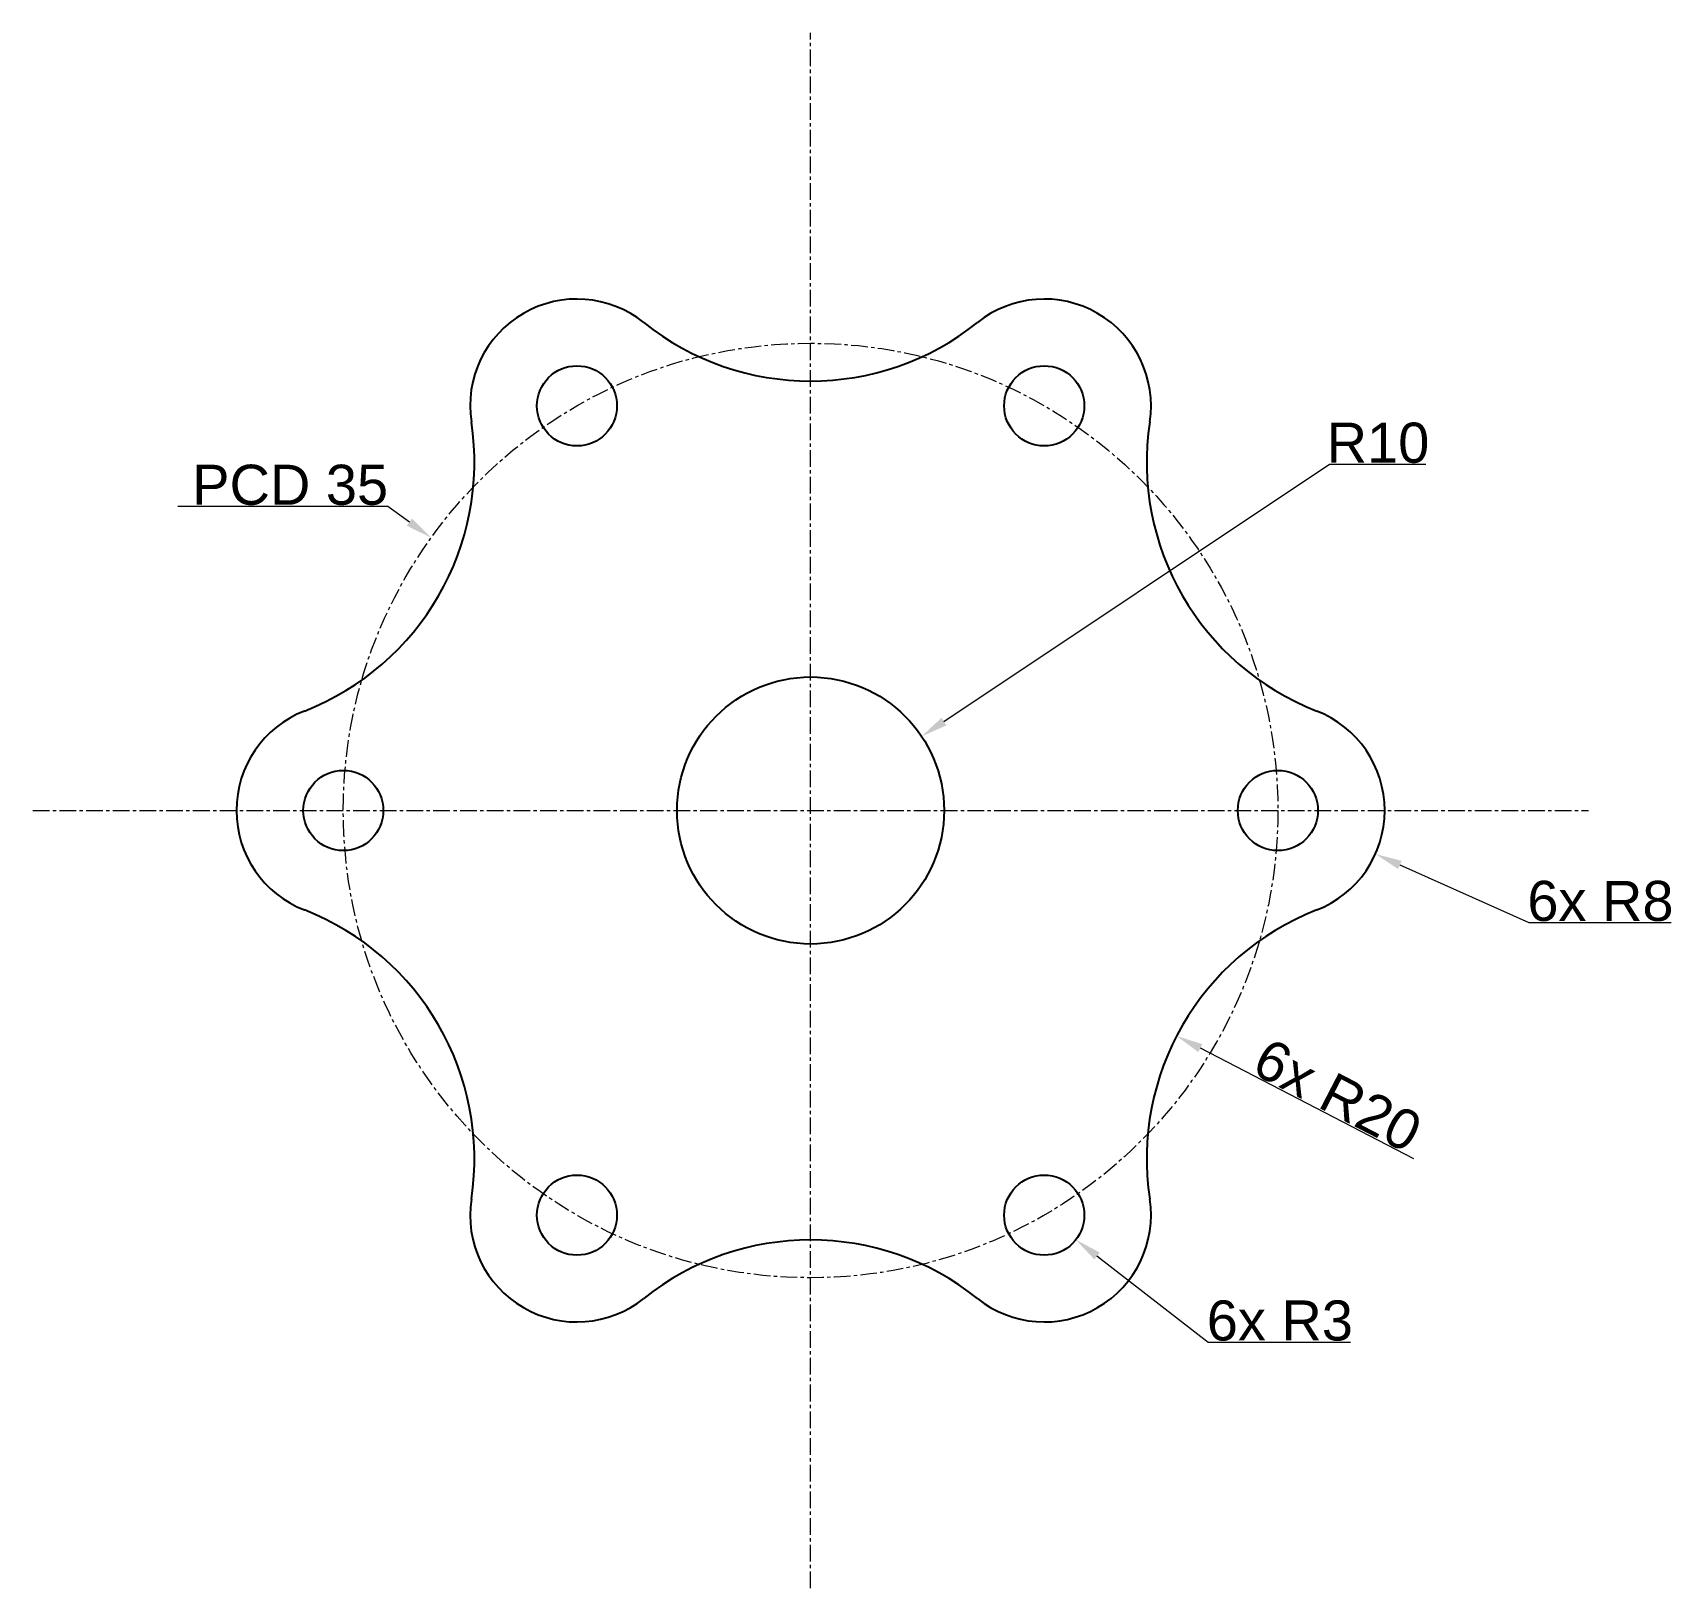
# Model space of a CAD drawing. Header units: millimetres. Extents: x -58 to 64, y -58 to 58.
import ezdxf

# ---------------------------------------------------------------- set-up
doc = ezdxf.new("R2010")
doc.units = ezdxf.units.MM
doc.header["$MEASUREMENT"] = 0
doc.linetypes.add('CENTER', pattern=[2, 1.25, -0.25, 0.25, -0.25])
doc.layers.add('AM_5', color=3, linetype='Continuous', lineweight=15)
doc.layers.add('AM_7', color=4, linetype='CENTER', lineweight=15)
doc.styles.get("Standard").update_dxf_attribs({"font": 'arial.ttf'})
doc.dimstyles.new('AM_ANSI$4', dxfattribs={"dimtxt": 3, "dimasz": 2, "dimexe": 0.1, "dimexo": 0.05, "dimgap": 0.06, "dimtad": 1, "dimtoh": 1, "dimzin": 9, "dimdsep": 46, "dimtxsty": 'Standard', "dimcen": 0, "dimclrd": 256, "dimclre": 256, "dimclrt": 2, "dimadec": 0, "dimazin": 2, "dimtp": 0.1, "dimtm": 0.1, "dimtfac": 0.71, "dimtofl": 0, "dimtmove": 0, "dimatfit": 0, "dimfxl": 1, "dimtolj": 1, "dimtzin": 7, "dimlwd": -1, "dimlwe": -1, "dimarcsym": 1})

# ---------------------------------------------------------------- blocks, each defined once
blk = doc.blocks.new('*D5')
at = {"layer": 'AM_5', "transparency": 16777216}
for p, q in [((9.98, 6.66), (38.86, 25.94)), ((38.86, 25.94), (46.08, 25.94))]:
    blk.add_line(p, q, dxfattribs=at)
blk.add_solid([(9.8, 6.94), (10.17, 6.38), (8.32, 5.55)], dxfattribs=at)
at = {"layer": 'Defpoints', "color": 0, "transparency": 16777216}
for p in [(8.32, 5.55), (0, 0)]:
    blk.add_point(p, dxfattribs=at)
at = {"layer": 'AM_5', "color": 2, "transparency": 16777216, "insert": (42.5, 27.53), "char_height": 3, "attachment_point": 5}
blk.add_mtext('\\A1;R10', dxfattribs=at)
blk = doc.blocks.new('*D6')
at = {"layer": 'AM_5', "transparency": 16777216}
for p, q in [((44.13, -4.07), (53.8, -8.38)), ((53.8, -8.38), (64.46, -8.38))]:
    blk.add_line(p, q, dxfattribs=at)
blk.add_solid([(44.27, -3.77), (44, -4.38), (42.31, -3.26)], dxfattribs=at)
at = {"layer": 'Defpoints', "color": 0, "transparency": 16777216}
for p in [(35, 0), (42.31, -3.26)]:
    blk.add_point(p, dxfattribs=at)
at = {"layer": 'AM_5', "color": 2, "transparency": 16777216, "insert": (59.16, -6.79), "char_height": 3, "attachment_point": 5}
blk.add_mtext('\\A1;6x R8', dxfattribs=at)
blk = doc.blocks.new('*D7')
at = {"layer": 'AM_5', "transparency": 16777216}
blk.add_line((45.18, -26.08), (29.2, -17.81), dxfattribs=at)
blk.add_solid([(29.35, -17.51), (29.04, -18.1), (27.42, -16.89)], dxfattribs=at)
at = {"layer": 'Defpoints', "color": 0, "transparency": 16777216}
for p in [(27.42, -16.89), (45.18, -26.08)]:
    blk.add_point(p, dxfattribs=at)
at = {"layer": 'AM_5', "color": 2, "transparency": 16777216, "insert": (39.48, -21.34), "char_height": 3, "attachment_point": 5, "rotation": 332.619}
blk.add_mtext('\\A1;6x R20', dxfattribs=at)
blk = doc.blocks.new('*D8')
at = {"layer": 'AM_5', "transparency": 16777216}
for p, q in [((21.45, -33.37), (29.79, -39.82)), ((29.79, -39.82), (40.45, -39.82))]:
    blk.add_line(p, q, dxfattribs=at)
blk.add_solid([(21.66, -33.11), (21.25, -33.63), (19.87, -32.15)], dxfattribs=at)
at = {"layer": 'Defpoints', "color": 0, "transparency": 16777216}
for p in [(17.5, -30.31), (19.87, -32.15)]:
    blk.add_point(p, dxfattribs=at)
at = {"layer": 'AM_5', "color": 2, "transparency": 16777216, "insert": (35.15, -38.22), "char_height": 3, "attachment_point": 5}
blk.add_mtext('\\A1;6x R3', dxfattribs=at)
blk = doc.blocks.new('*D9')
at = {"layer": 'AM_5', "transparency": 16777216}
for p, q in [((-31.67, 22.76), (-47.4, 22.76)), ((-30.04, 21.6), (-31.67, 22.76))]:
    blk.add_line(p, q, dxfattribs=at)
blk.add_solid([(-29.85, 21.87), (-30.24, 21.33), (-28.42, 20.43)], dxfattribs=at)
at = {"layer": 'Defpoints', "color": 0, "transparency": 16777216}
for p in [(-28.42, 20.43), (0, 0)]:
    blk.add_point(p, dxfattribs=at)
at = {"layer": 'AM_5', "color": 2, "transparency": 16777216, "insert": (-39.56, 24.38), "char_height": 3, "attachment_point": 5}
blk.add_mtext('\\A1; PCD 35', dxfattribs=at)

msp = doc.modelspace()

# ---------------------------------------------------------------- linework, layer by layer
for centre, radius in [((-17.5, 30.311), 3), ((17.5, 30.311), 3), ((0, 0), 10), ((-35, 0), 3), ((35, 0), 3), ((-17.5, -30.311), 3), ((17.5, -30.311), 3)]:
    msp.add_circle(centre, radius)
for centre, radius, start, end in [((-17.5, 30.311), 8, 51.31781, 188.68219), ((17.5, 30.311), 8, 351.31781, 128.68219), ((0, 52.168), 20, 231.31781, 308.68219), ((-45.179, 26.084), 20, 291.31781, 8.68219), ((45.179, 26.084), 20, 171.31781, 248.68219), ((-35, 0), 8, 111.31781, 248.68219), ((35, 0), 8, 291.31781, 68.68219), ((-45.179, -26.084), 20, 351.31781, 68.68219), ((45.179, -26.084), 20, 111.31781, 188.68219), ((-17.5, -30.311), 8, 171.31781, 308.68219), ((17.5, -30.311), 8, 231.31781, 8.68219), ((0, -52.168), 20, 51.31781, 128.68219)]:
    msp.add_arc(centre, radius, start, end)
at = {"layer": 'AM_7'}
for p, q in [((0, -58.257), (0, 58.257)), ((-58.257, 0), (58.257, 0))]:
    msp.add_line(p, q, dxfattribs=at)
at = {"layer": 'AM_7', "linetype": 'CENTER'}
msp.add_circle((0, 0), 35, dxfattribs=at)

# ---------------------------------------------------------------- dimensions: what is measured, and where the dimension line sits
at = {"layer": 'AM_5'}
for center, mpoint, text, picture, middle in [((0, 0), (-28.419, 20.43), ' PCD 35', '*D9', (-39.562, 22.764)), ((35, 0), (42.306, -3.259), '6x <>', '*D6', (59.159, -8.384)), ((45.179, -26.084), (27.42, -16.886), '6x <>', '*D7', (38.748, -22.753)), ((17.5, -30.311), (19.873, -32.146), '6x <>', '*D8', (35.148, -39.816))]:
    dim = msp.add_radius_dim(center=center, mpoint=mpoint, text=text, dimstyle='AM_ANSI$4', override={"dimpost": ''}, dxfattribs=at)
    dim.commit()
    dim.dimension.update_dxf_attribs({"geometry": picture, "text_midpoint": middle, "dimtype": 164})
dim = msp.add_radius_dim(center=(0, 0), mpoint=(8.318, 5.551), dimstyle='AM_ANSI$4', override={"dimpost": ''}, dxfattribs=at)
dim.commit()
dim.dimension.update_dxf_attribs({"geometry": '*D5', "text_midpoint": (42.501, 25.937), "dimtype": 164})

doc.saveas('drawing.dxf')
